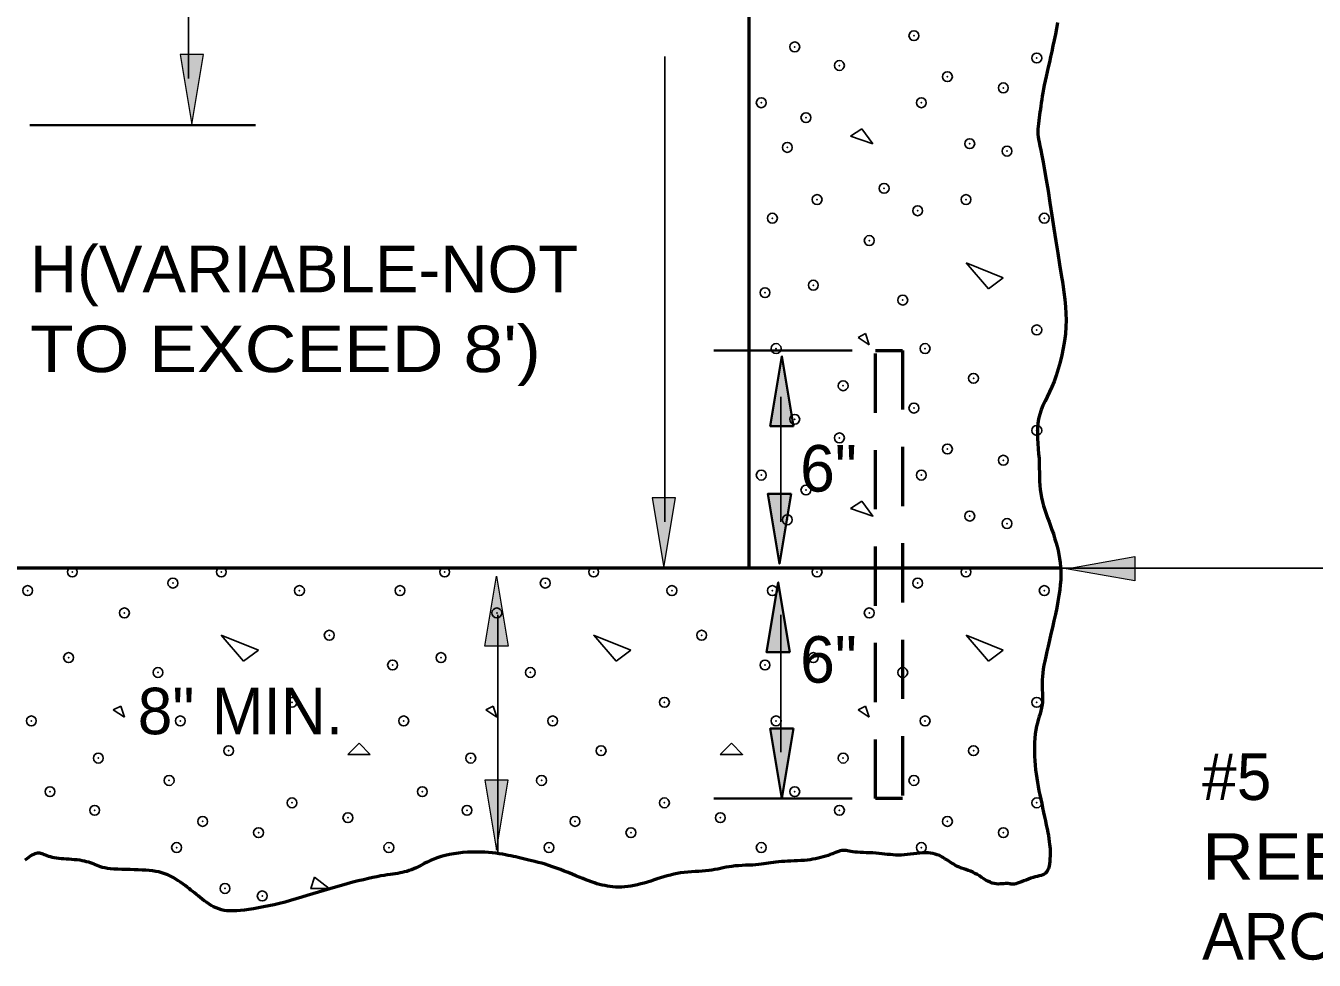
# Model space of a CAD drawing. Extents: x 97.6 to 132.4, y 0.8 to 24.6.
# Drawn here: x 102.663 to 106.123, y 9.901 to 12.41 of the extents above; entities that cross this region are included whole.
import ezdxf

# ---------------------------------------------------------------- set-up
doc = ezdxf.new("R2010")
doc.units = 0
doc.header["$LTSCALE"] = 0.053
doc.header["$PDMODE"] = 32
doc.header["$PDSIZE"] = 0.0265
doc.linetypes.add('MEDIUM_DASHED', pattern=[4.5, 3, -1.5])
for name, color, linetype, lineweight in [('1', 7, 'Continuous', 25), ('2', 7, 'MEDIUM_DASHED', 53), ('3', 7, 'Continuous', 13), ('8', 7, 'Continuous', 13)]:
    doc.layers.add(name, color=color, linetype=linetype, lineweight=lineweight)

msp = doc.modelspace()

# ---------------------------------------------------------------- hatches: boundary and pattern name
at = {"layer": '1'}
for points in [[(103.14033, 12.33267), (103.07783, 12.33267), (103.10908, 12.14517), (103.10908, 12.14517)], [(104.72517, 11.33525), (104.66267, 11.33525), (104.69392, 11.52275), (104.69392, 11.52275)], [(104.40817, 11.14283), (104.34567, 11.14283), (104.37692, 10.95533), (104.37692, 10.95533)], [(104.71842, 11.15283), (104.65592, 11.15283), (104.68717, 10.96533), (104.68717, 10.96533)], [(104.71508, 10.72783), (104.65258, 10.72783), (104.68383, 10.91533), (104.68383, 10.91533)], [(104.72508, 10.52258), (104.66258, 10.52258), (104.69383, 10.33508), (104.69383, 10.33508)]]:
    msp.add_hatch(color=256, dxfattribs=at).paths.add_polyline_path(points)
at = {"layer": '3'}
for points in [[(105.45725, 10.95208), (105.64192, 10.98467), (105.64192, 10.91942), (105.64192, 10.91942)], [(103.95883, 10.7445), (103.89633, 10.7445), (103.92758, 10.932), (103.92758, 10.932)], [(103.95875, 10.38408), (103.89625, 10.38408), (103.9275, 10.19658), (103.9275, 10.19658)]]:
    msp.add_hatch(color=256, dxfattribs=at).paths.add_polyline_path(points)

# ---------------------------------------------------------------- linework, layer by layer
at = {"layer": '1', "lineweight": 53}
for p, q in [((104.60633, 10.95317), (104.60633, 13.75317)), ((105.44242, 10.95317), (100.96783, 10.95317))]:
    msp.add_line(p, q, dxfattribs=at)
at = {"layer": '1'}
for p, q in [((103.10067, 12.26808), (103.10067, 12.86642)), ((104.37942, 11.07817), (104.37942, 12.3275)), ((104.90833, 12.13342), (104.87833, 12.11342)), ((104.87833, 12.11342), (104.93833, 12.09342)), ((104.93833, 12.09342), (104.90833, 12.13342)), ((105.18833, 11.77342), (105.28833, 11.73342)), ((105.24842, 11.70342), (105.18842, 11.77342)), ((105.28833, 11.73342), (105.24833, 11.70342)), ((104.91842, 11.58342), (104.89842, 11.57342)), ((104.89842, 11.57342), (104.92842, 11.55342)), ((104.92833, 11.55342), (104.91833, 11.58342)), ((104.69092, 11.41342), (104.69092, 11.24575)), ((104.69092, 11.07817), (104.69092, 11.24575)), ((104.90833, 11.13342), (104.87833, 11.11342)), ((104.90833, 11.13342), (104.87833, 11.11342)), ((104.69092, 10.82817), (104.69092, 10.644)), ((103.18833, 10.77342), (103.28833, 10.73342)), ((103.24842, 10.70342), (103.18842, 10.77342)), ((104.18833, 10.77342), (104.28833, 10.73342)), ((104.24842, 10.70342), (104.18842, 10.77342)), ((105.18833, 10.77342), (105.28833, 10.73342)), ((105.24842, 10.70342), (105.18842, 10.77342)), ((103.28833, 10.73342), (103.24833, 10.70342)), ((104.28833, 10.73342), (104.24833, 10.70342)), ((105.28833, 10.73342), (105.24833, 10.70342)), ((104.69092, 10.45983), (104.69092, 10.644)), ((102.91842, 10.58342), (102.89842, 10.57342)), ((102.89842, 10.57342), (102.92842, 10.55342)), ((102.92833, 10.55342), (102.91833, 10.58342)), ((103.91842, 10.58342), (103.89842, 10.57342)), ((103.89842, 10.57342), (103.92842, 10.55342)), ((103.92833, 10.55342), (103.91833, 10.58342)), ((104.91842, 10.58342), (104.89842, 10.57342)), ((104.89842, 10.57342), (104.92842, 10.55342)), ((104.92833, 10.55342), (104.91833, 10.58342)), ((103.52833, 10.45342), (103.58833, 10.45342)), ((103.55842, 10.48342), (103.52842, 10.45342)), ((103.58833, 10.45342), (103.55833, 10.48342)), ((104.55842, 10.48342), (104.52842, 10.45342)), ((103.43842, 10.12342), (103.42842, 10.09342))]:
    msp.add_line(p, q, dxfattribs=at)
at = {"layer": '1', "lineweight": 35}
for p, q in [((102.67458, 12.14308), (103.28067, 12.14308)), ((104.88242, 11.53842), (104.51092, 11.53842)), ((104.74808, 10.95317), (104.87092, 10.95317)), ((104.88242, 10.33483), (104.51092, 10.33483))]:
    msp.add_line(p, q, dxfattribs=at)
at = {"layer": '1', "lineweight": 13}
msp.add_line((104.33933, 10.95317), (104.19942, 10.95317), dxfattribs=at)
at = {"layer": '1', "lineweight": 53}
for points in [[(105.43425, 12.41925), (105.43125, 12.40317), (105.42817, 12.38717), (105.425, 12.37133), (105.42167, 12.35592), (105.4185, 12.341), (105.41525, 12.3265), (105.412, 12.3125), (105.40892, 12.29908), (105.40583, 12.28617), (105.40308, 12.27383), (105.4005, 12.26208), (105.39817, 12.25092), (105.39617, 12.24033), (105.39442, 12.23033), (105.39292, 12.22083), (105.3915, 12.21175), (105.39025, 12.203), (105.38908, 12.19458), (105.388, 12.18633), (105.38683, 12.17825), (105.38575, 12.17033), (105.38458, 12.1625), (105.3835, 12.15475), (105.3825, 12.14717), (105.38175, 12.13983), (105.38133, 12.13258), (105.38117, 12.12558), (105.38133, 12.11883), (105.38192, 12.11225), (105.383, 12.10525), (105.3845, 12.09733), (105.38642, 12.08792), (105.38892, 12.07625), (105.39183, 12.06183), (105.39525, 12.04408), (105.39925, 12.02233), (105.40375, 11.99625), (105.40858, 11.96658), (105.41375, 11.93433), (105.41908, 11.9005), (105.42442, 11.866), (105.42975, 11.83192), (105.43483, 11.79917), (105.43958, 11.76875), (105.444, 11.7415), (105.44783, 11.71708), (105.45108, 11.69492), (105.45367, 11.67467)], [(105.45367, 11.67467), (105.45567, 11.65567), (105.45667, 11.6375), (105.45708, 11.61967), (105.4565, 11.60167), (105.455, 11.583), (105.45258, 11.564), (105.44933, 11.54475), (105.4455, 11.52558), (105.441, 11.50683), (105.43592, 11.48867), (105.43042, 11.47133), (105.42458, 11.45517), (105.4185, 11.44033), (105.41225, 11.42667), (105.40625, 11.41392), (105.40042, 11.40175), (105.39492, 11.39008), (105.39025, 11.3785), (105.38625, 11.36675), (105.38325, 11.35475), (105.38133, 11.34208), (105.38042, 11.329), (105.38017, 11.31558), (105.38058, 11.30192), (105.38133, 11.28817), (105.38233, 11.27442), (105.38325, 11.26092), (105.38425, 11.24767), (105.38475, 11.23483), (105.38508, 11.22242), (105.38525, 11.21042), (105.3855, 11.19858), (105.38583, 11.18708), (105.3865, 11.17575), (105.38742, 11.16475), (105.38892, 11.15375), (105.391, 11.14292), (105.39358, 11.13208), (105.39658, 11.12133), (105.39983, 11.11058), (105.40358, 11.09983), (105.40742, 11.08908), (105.41133, 11.07825), (105.41517, 11.06742), (105.419, 11.05642), (105.42275, 11.04542), (105.42617, 11.03433), (105.4295, 11.02325), (105.43258, 11.01217), (105.43525, 11.00108), (105.43767, 10.99008), (105.43958, 10.97917), (105.44117, 10.96825), (105.44217, 10.95725), (105.44275, 10.94608), (105.44292, 10.93442), (105.4425, 10.92217), (105.44142, 10.90917), (105.43992, 10.89542), (105.43767, 10.88058), (105.435, 10.8645), (105.43175, 10.8475), (105.42808, 10.82992), (105.42425, 10.81217), (105.42025, 10.79433), (105.41625, 10.77683), (105.41225, 10.76008), (105.40867, 10.74442), (105.40525, 10.72992), (105.40233, 10.71658), (105.39967, 10.70417), (105.3975, 10.69292), (105.39567, 10.68225), (105.39417, 10.67217), (105.39325, 10.66258), (105.39267, 10.65333), (105.3925, 10.64425), (105.39267, 10.63533), (105.393, 10.62667), (105.39333, 10.61808), (105.39367, 10.60967), (105.39375, 10.60158), (105.39342, 10.59358), (105.39267, 10.58575), (105.39133, 10.57808), (105.3895, 10.57033), (105.38733, 10.56275), (105.38492, 10.55483), (105.38242, 10.54667), (105.38, 10.53808), (105.37775, 10.52892), (105.37575, 10.51908), (105.37425, 10.5085), (105.37308, 10.49725), (105.37233, 10.48542), (105.372, 10.47342), (105.372, 10.46108), (105.37233, 10.44867), (105.373, 10.43633)], [(105.373, 10.43633), (105.37383, 10.42425), (105.37508, 10.41242), (105.3765, 10.40092), (105.37817, 10.38958), (105.38, 10.37833), (105.382, 10.36717), (105.38417, 10.35592), (105.3865, 10.34467), (105.38892, 10.33317), (105.39142, 10.32142), (105.39392, 10.30958), (105.39642, 10.29775), (105.399, 10.28608), (105.40133, 10.27475), (105.40358, 10.26383), (105.40583, 10.2535), (105.40767, 10.24392), (105.40933, 10.23525), (105.41067, 10.22725), (105.41183, 10.21983), (105.41275, 10.21283), (105.41342, 10.20617), (105.41392, 10.19967), (105.41417, 10.19325), (105.41425, 10.18667), (105.41417, 10.17992), (105.41375, 10.17292), (105.41325, 10.16608), (105.41242, 10.15942), (105.41117, 10.15317), (105.40942, 10.14733), (105.40742, 10.14217), (105.40483, 10.13783), (105.40183, 10.13433), (105.39825, 10.13183), (105.39417, 10.12983), (105.38967, 10.12825), (105.38475, 10.12692), (105.37967, 10.12567), (105.37408, 10.12442), (105.36825, 10.12283), (105.36217, 10.12083), (105.35592, 10.11858), (105.34967, 10.11608), (105.3435, 10.11367), (105.3375, 10.11117), (105.33192, 10.10908), (105.32683, 10.10725), (105.32225, 10.10592), (105.31833, 10.10517), (105.31492, 10.10492), (105.31192, 10.105), (105.30933, 10.10533), (105.30667, 10.10583), (105.304, 10.10633), (105.301, 10.10667), (105.29783, 10.10683), (105.29408, 10.10667), (105.28983, 10.10633), (105.28517, 10.10592), (105.28025, 10.10558), (105.275, 10.10533), (105.26958, 10.10567), (105.264, 10.10642), (105.25842, 10.10783), (105.25275, 10.10992), (105.24708, 10.11267), (105.24142, 10.11592), (105.23567, 10.1195), (105.23, 10.12333), (105.22417, 10.127), (105.21833, 10.13075), (105.21233, 10.13408), (105.20633, 10.13708), (105.20025, 10.13967), (105.19425, 10.142), (105.18817, 10.14417), (105.18225, 10.14625), (105.1765, 10.14825), (105.17083, 10.1505), (105.16542, 10.15283), (105.16017, 10.15542), (105.15533, 10.15825), (105.1505, 10.16117), (105.14583, 10.16425), (105.14117, 10.16733), (105.1365, 10.17042), (105.13175, 10.17342), (105.12692, 10.17633), (105.12192, 10.17908), (105.11667, 10.18158), (105.11117, 10.18383), (105.10542, 10.18575), (105.09942, 10.18733), (105.093, 10.1885), (105.08625, 10.18925), (105.07908, 10.1895), (105.07142, 10.18925), (105.0635, 10.18858), (105.05533, 10.18767)], [(103.33033, 10.04992), (103.31583, 10.04675), (103.30175, 10.04383), (103.28808, 10.04125), (103.275, 10.039), (103.2625, 10.037), (103.25083, 10.0355), (103.24, 10.03417), (103.22992, 10.03342), (103.22058, 10.033), (103.21183, 10.033), (103.20367, 10.03358), (103.19592, 10.03458), (103.1885, 10.03617), (103.18133, 10.03833), (103.17442, 10.04108), (103.16758, 10.04433), (103.16108, 10.04808), (103.15467, 10.05208), (103.14858, 10.05625), (103.14267, 10.06067), (103.137, 10.065), (103.13158, 10.06933), (103.12642, 10.07333), (103.12142, 10.0775), (103.11658, 10.08142), (103.11175, 10.08525), (103.10683, 10.08917), (103.10183, 10.09308), (103.09667, 10.09708), (103.09117, 10.10125), (103.08542, 10.1055), (103.07925, 10.10992), (103.07283, 10.11433), (103.06608, 10.11858), (103.05908, 10.12267), (103.05183, 10.12658), (103.04442, 10.13), (103.03675, 10.13317), (103.02892, 10.13575), (103.02083, 10.13783), (103.0125, 10.13942), (103.00383, 10.14075), (102.99492, 10.14167), (102.9855, 10.14242), (102.97567, 10.143), (102.96533, 10.1435), (102.95458, 10.14375), (102.9435, 10.14408), (102.93225, 10.14433), (102.92125, 10.14467), (102.9105, 10.14508), (102.90042, 10.14558), (102.89108, 10.14633), (102.88275, 10.14725), (102.87558, 10.14842), (102.86942, 10.14983), (102.86408, 10.15142), (102.85942, 10.15308), (102.85508, 10.15492), (102.85092, 10.15675), (102.84675, 10.15858), (102.84233, 10.16042), (102.83758, 10.162), (102.83233, 10.16375), (102.82683, 10.16525), (102.82092, 10.16658), (102.81467, 10.16783), (102.80817, 10.169), (102.80142, 10.16992), (102.7945, 10.17067), (102.78733, 10.17133), (102.78017, 10.17183), (102.77292, 10.17217), (102.76583, 10.17267), (102.75892, 10.17317), (102.75225, 10.17367), (102.74592, 10.17442), (102.74, 10.17542), (102.73467, 10.1765), (102.72975, 10.178), (102.72525, 10.1795), (102.72108, 10.181), (102.71733, 10.18258), (102.71375, 10.18408), (102.71033, 10.1855), (102.70717, 10.18667), (102.704, 10.18758), (102.70092, 10.18817), (102.69775, 10.18842), (102.69458, 10.18833), (102.69125, 10.18775), (102.68775, 10.18667), (102.684, 10.18508), (102.67992, 10.18292), (102.6755, 10.18008), (102.67075, 10.17692), (102.66575, 10.17317), (102.66042, 10.16917)], [(104.29717, 10.10133), (104.2885, 10.09967), (104.28, 10.09842), (104.27158, 10.09758), (104.26342, 10.09717), (104.25542, 10.09708), (104.24758, 10.09725), (104.23992, 10.09792), (104.23242, 10.09875), (104.22508, 10.09992), (104.218, 10.10125), (104.211, 10.10275), (104.20408, 10.10442), (104.19717, 10.10633), (104.19017, 10.1085), (104.18292, 10.11092), (104.17533, 10.11367), (104.16733, 10.11667), (104.15883, 10.12), (104.14975, 10.12367), (104.14017, 10.12767), (104.13017, 10.13175), (104.11983, 10.136), (104.10942, 10.14017), (104.09892, 10.14433), (104.08842, 10.14825), (104.07808, 10.15183), (104.068, 10.15525), (104.05825, 10.15825), (104.04875, 10.16108), (104.03958, 10.1635), (104.03075, 10.16583), (104.02233, 10.16783), (104.01433, 10.16983), (104.00675, 10.17167), (103.9995, 10.17333), (103.99267, 10.175), (103.986, 10.1765), (103.97933, 10.178), (103.97275, 10.1795), (103.96592, 10.181), (103.95883, 10.18233), (103.95133, 10.18383), (103.94333, 10.18517), (103.93475, 10.18658), (103.92575, 10.18792), (103.91625, 10.18892), (103.90617, 10.19), (103.89575, 10.19075), (103.88475, 10.19117), (103.87342, 10.19133), (103.86158, 10.19117), (103.84942, 10.19067), (103.83717, 10.18967), (103.82492, 10.18842), (103.81275, 10.18667), (103.80092, 10.18458), (103.78942, 10.18208), (103.7785, 10.17917), (103.76833, 10.17575), (103.75875, 10.17208), (103.74975, 10.16817), (103.74133, 10.16408), (103.73342, 10.16008), (103.72583, 10.15617), (103.71867, 10.15242), (103.71183, 10.149), (103.70533, 10.14617), (103.69892, 10.14358), (103.69275, 10.14142), (103.68667, 10.13942), (103.68058, 10.13783), (103.6745, 10.13642), (103.66833, 10.13508), (103.66208, 10.13408), (103.65567, 10.133), (103.64892, 10.13208), (103.64175, 10.131), (103.63408, 10.12983), (103.62567, 10.1285), (103.61658, 10.127), (103.6065, 10.12508), (103.59542, 10.12283), (103.58325, 10.12017), (103.57008, 10.117), (103.55617, 10.11367), (103.54158, 10.10992), (103.5265, 10.10592), (103.51108, 10.10158), (103.4955, 10.09725), (103.47992, 10.09275), (103.4645, 10.08817), (103.44925, 10.0835), (103.43417, 10.07883), (103.41917, 10.07425), (103.40425, 10.06975), (103.38933, 10.06525), (103.3745, 10.06108), (103.35975, 10.05708), (103.345, 10.05333), (103.33033, 10.04992)], [(105.05533, 10.18767), (105.047, 10.18658), (105.03867, 10.18533), (105.03033, 10.18433), (105.02217, 10.1835), (105.01425, 10.18292), (105.00667, 10.18275), (104.99933, 10.183), (104.99217, 10.1835), (104.985, 10.18425), (104.97783, 10.18508), (104.97058, 10.18592), (104.963, 10.18683), (104.95508, 10.18758), (104.94683, 10.18817), (104.93825, 10.18875), (104.92958, 10.18917), (104.92092, 10.1895), (104.9125, 10.18983), (104.9045, 10.19025), (104.89708, 10.19075), (104.89033, 10.19133), (104.88442, 10.19217), (104.87917, 10.193), (104.87458, 10.19392), (104.87033, 10.19458), (104.86642, 10.19525), (104.86258, 10.1955), (104.85867, 10.1955), (104.85458, 10.19517), (104.85025, 10.19417), (104.8455, 10.19275), (104.8405, 10.191), (104.83517, 10.18892), (104.82958, 10.18683), (104.82375, 10.18458), (104.81767, 10.18225), (104.81142, 10.18008), (104.805, 10.178), (104.79833, 10.17625), (104.7915, 10.17458), (104.78442, 10.17308), (104.77708, 10.17175), (104.76942, 10.17058), (104.7615, 10.16967), (104.75325, 10.16883), (104.74458, 10.16825), (104.73575, 10.16775), (104.72683, 10.16733), (104.71792, 10.16692), (104.70908, 10.16658), (104.7005, 10.16617), (104.69233, 10.16558), (104.68467, 10.16508), (104.67758, 10.16425), (104.67092, 10.16333), (104.6645, 10.16233), (104.65825, 10.16125), (104.65192, 10.16025), (104.64542, 10.15917), (104.63858, 10.15825), (104.63117, 10.15758), (104.62308, 10.15692), (104.61442, 10.15642), (104.60542, 10.156), (104.59617, 10.15558), (104.58683, 10.15508), (104.5775, 10.1545), (104.5685, 10.15383), (104.55975, 10.15283), (104.55158, 10.15167), (104.54375, 10.15033), (104.53625, 10.14883), (104.52883, 10.14725), (104.52142, 10.14567), (104.51383, 10.14417), (104.506, 10.14275), (104.49783, 10.14158), (104.48908, 10.14067), (104.48, 10.13992), (104.4705, 10.13925), (104.46083, 10.13867), (104.451, 10.13792), (104.44117, 10.13717), (104.43133, 10.13625), (104.42175, 10.135), (104.41233, 10.13342), (104.40317, 10.1315), (104.39425, 10.12942), (104.38533, 10.127), (104.37658, 10.1245), (104.36783, 10.12183), (104.35917, 10.11908), (104.35042, 10.11625), (104.34158, 10.11342), (104.33267, 10.11067), (104.32375, 10.10808), (104.31483, 10.10558), (104.30592, 10.10333), (104.29717, 10.10133)]]:
    msp.add_lwpolyline(points, dxfattribs=at)
at = {"layer": '1', "lineweight": 13}
for points in [[(103.14033, 12.33267), (103.07783, 12.33267), (103.10908, 12.14517), (103.10908, 12.14517)], [(104.40817, 11.14283), (104.34567, 11.14283), (104.37692, 10.95533), (104.37692, 10.95533)]]:
    msp.add_lwpolyline(points, close=True, dxfattribs=at)
at = {"layer": '1', "lineweight": 35}
for points in [[(104.72517, 11.33525), (104.66267, 11.33525), (104.69392, 11.52275), (104.69392, 11.52275)], [(104.71842, 11.15283), (104.65592, 11.15283), (104.68717, 10.96533), (104.68717, 10.96533)], [(104.71508, 10.72783), (104.65258, 10.72783), (104.68383, 10.91533), (104.68383, 10.91533)], [(104.72508, 10.52258), (104.66258, 10.52258), (104.69383, 10.33508), (104.69383, 10.33508)]]:
    msp.add_lwpolyline(points, close=True, dxfattribs=at)
at = {"layer": '1'}
for points in [[(104.87833, 11.11342), (104.93833, 11.09342), (104.90833, 11.13342)], [(104.52833, 10.45342), (104.58833, 10.45342), (104.55833, 10.48342)], [(103.42833, 10.09342), (103.47833, 10.09342), (103.43833, 10.12342)]]:
    msp.add_lwpolyline(points, dxfattribs=at)
for p in [(105.04833, 12.38342), (104.72833, 12.35342), (105.37833, 12.32342), (104.84833, 12.30342), (105.13833, 12.27342), (105.28833, 12.24342), (104.63833, 12.20342), (105.06833, 12.20342), (104.75833, 12.16342), (104.70833, 12.08342), (105.19833, 12.09342), (105.29833, 12.07342), (104.96833, 11.97342), (104.78833, 11.94342), (105.18833, 11.94342), (104.66833, 11.89342), (105.05833, 11.91342), (105.39833, 11.89342), (104.92833, 11.83342), (104.64833, 11.69342), (104.77833, 11.71342), (105.01833, 11.67342), (105.37833, 11.59342), (104.67833, 11.54342), (105.07833, 11.54342), (104.85833, 11.44342), (105.20833, 11.46342), (105.04833, 11.38342), (104.72833, 11.35342), (104.84833, 11.30342), (105.37833, 11.32342), (105.13833, 11.27342), (105.28833, 11.24342), (104.63833, 11.20342), (105.06833, 11.20342), (104.75833, 11.16342), (105.19833, 11.09342), (104.70833, 11.08342), (105.29833, 11.07342), (102.78833, 10.94342), (103.18833, 10.94342), (103.78833, 10.94342), (104.18833, 10.94342), (104.78833, 10.94342), (105.18833, 10.94342), (102.66833, 10.89342), (103.05833, 10.91342), (103.39833, 10.89342), (103.66833, 10.89342), (104.05833, 10.91342), (104.39833, 10.89342), (104.66833, 10.89342), (105.05833, 10.91342), (105.39833, 10.89342), (102.92833, 10.83342), (103.92833, 10.83342), (104.92833, 10.83342), (103.47833, 10.77342), (104.47833, 10.77342), (102.77833, 10.71342), (103.77833, 10.71342), (104.77833, 10.71342), (103.64833, 10.69342), (104.64833, 10.69342), (103.01833, 10.67342), (104.01833, 10.67342), (105.01833, 10.67342), (103.37833, 10.59342), (104.37833, 10.59342), (105.37833, 10.59342), (102.67833, 10.54342), (103.07833, 10.54342), (103.67833, 10.54342), (104.07833, 10.54342), (104.67833, 10.54342), (105.07833, 10.54342), (102.85833, 10.44342), (103.20833, 10.46342), (103.85833, 10.44342), (104.20833, 10.46342), (104.85833, 10.44342), (105.20833, 10.46342), (103.04833, 10.38342), (104.04833, 10.38342), (105.04833, 10.38342), (102.72833, 10.35342), (103.72833, 10.35342), (104.72833, 10.35342), (102.84833, 10.30342), (103.37833, 10.32342), (103.84833, 10.30342), (104.37833, 10.32342), (104.84833, 10.30342), (105.37833, 10.32342), (103.13833, 10.27342), (103.52833, 10.28342), (104.13833, 10.27342), (104.52833, 10.28342), (105.13833, 10.27342), (103.28833, 10.24342), (104.28833, 10.24342), (105.28833, 10.24342), (103.06833, 10.20342), (103.63833, 10.20342), (104.06833, 10.20342), (104.63833, 10.20342), (105.06833, 10.20342), (103.19833, 10.09342), (103.29833, 10.07342)]:
    msp.add_point(p, dxfattribs=at)
at = {"layer": '2'}
msp.add_lwpolyline([(104.94492, 11.53842), (105.01783, 11.53842), (105.01783, 10.33483), (104.94492, 10.33483)], close=True, dxfattribs=at)
at = {"layer": '3', "lineweight": 25}
for p, q in [((105.44242, 10.95317), (106.29767, 10.95317)), ((103.93075, 10.82817), (103.93075, 10.18717))]:
    msp.add_line(p, q, dxfattribs=at)
at = {"layer": '3'}
for points in [[(105.45725, 10.95208), (105.64192, 10.98467), (105.64192, 10.91942), (105.64192, 10.91942)], [(103.95883, 10.7445), (103.89633, 10.7445), (103.92758, 10.932), (103.92758, 10.932)], [(103.95875, 10.38408), (103.89625, 10.38408), (103.9275, 10.19658), (103.9275, 10.19658)]]:
    msp.add_lwpolyline(points, close=True, dxfattribs=at)
at = {"layer": '8', "lineweight": 35}
for p, q in [((104.94492, 11.53842), (104.945, 11.53842)), ((104.68558, 10.95317), (104.68567, 10.95317)), ((104.68558, 10.95317), (104.68567, 10.95317)), ((104.69092, 10.95317), (104.691, 10.95317)), ((104.69092, 10.33483), (104.691, 10.33483)), ((104.94492, 10.33483), (104.945, 10.33483))]:
    msp.add_line(p, q, dxfattribs=at)
at = {"layer": '8'}
for p, q in [((103.93075, 10.95317), (103.93083, 10.95317)), ((104.37942, 10.95317), (104.3795, 10.95317)), ((104.40183, 10.95317), (104.40192, 10.95317)), ((103.93075, 10.18683), (103.93083, 10.18683)), ((103.93333, 10.18683), (103.93342, 10.18683))]:
    msp.add_line(p, q, dxfattribs=at)

# ---------------------------------------------------------------- texts
at = {"layer": '3'}
for s, width, p in [('H(VARIABLE-NOT', 1.05, (102.67442, 11.69433)), ("TO EXCEED 8')", 1.15, (102.67442, 11.48)), ('REBARS AT 8"C-C', 1.15, (105.82233, 10.11675))]:
    msp.add_text(s, height=0.125, dxfattribs=dict(at, width=width)).set_placement(p)
for s, p in [('6"', (104.74292, 11.15917)), ('6"', (104.74292, 10.646)), ('8" MIN.', (102.964, 10.5075)), ('#5', (105.82233, 10.33108)), ('AROUND PERIMETER', (105.82233, 9.9025))]:
    msp.add_text(s, height=0.125, dxfattribs=at).set_placement(p)

doc.saveas('drawing.dxf')
